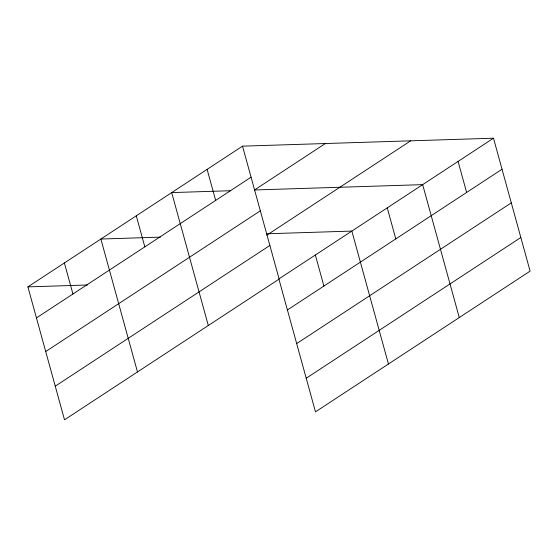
<?xml version="1.0" encoding="UTF-8"?>
<svg xmlns="http://www.w3.org/2000/svg" width="558" height="558" viewBox="0 0 558 558"><rect width="100%" height="100%" fill="white"/><g stroke="black" fill="none" stroke-linecap="round" stroke-linejoin="round"><path stroke-width="0.84" d="M242.521 146.154L279.133 279.07L64.512 419.797L27.9 286.875L242.521 146.154L493.488 138.203L530.1 271.125L315.479 411.846L278.867 278.93L493.488 138.203M36.451 317.921L251.072 177.193M325.342 143.532L254.518 189.971L422.664 184.642L459.276 317.565M45.707 351.54L260.335 210.812M266.87 235.113L410.667 140.825M55.249 386.178L269.877 245.45M287.419 309.969L502.04 169.241M296.675 343.589L511.295 202.861M306.216 378.226L520.837 237.506M230.363 190.731L171.697 192.594L208.308 325.509M160.397 237.143L100.872 239.033L137.484 371.949M266.41 233.788L351.84 231.082L388.452 364.004M27.9 286.875L87.425 284.992M458.076 161.422L466.627 192.461M387.252 207.862L395.803 238.901M315.354 255.006L323.905 286.045M207.109 169.374L215.66 200.413M136.285 215.813L144.836 246.852M64.386 262.957L72.938 293.996"/></g></svg>
